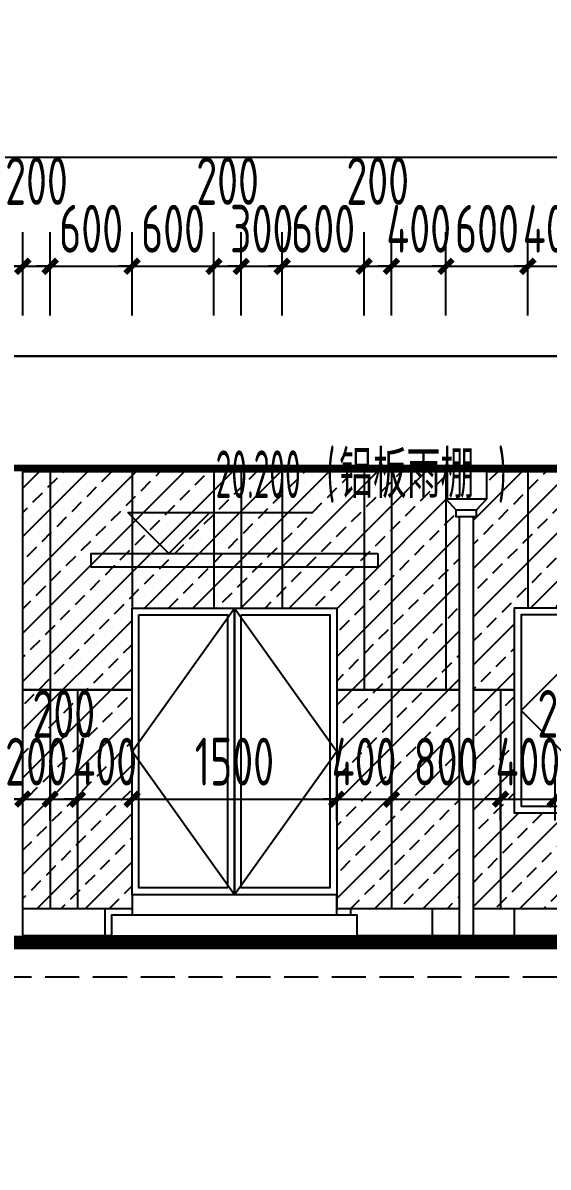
# Model space of a CAD drawing. Extents: x -863035 to 270371, y -8918 to 240488.
# Drawn here: x -250483 to -246634, y 137954 to 146334 of the extents above; entities that cross this region are included whole.
import ezdxf

# ---------------------------------------------------------------- set-up
doc = ezdxf.new("R2010")
doc.units = 0
doc.header["$LTSCALE"] = 1000
doc.header["$MEASUREMENT"] = 0
doc.linetypes.add('109-34 轴网$0$L1$0$$AUDIT_BAD_LTYPE1', pattern=[0])
doc.linetypes.add('DASH', pattern=[0.35, 0.25, -0.1])
for name, color, linetype in [('01-标注_尺寸', 124, 'Continuous'), ('01-标注_标高', 200, 'Continuous'), ('02-TEXT_标注', 130, 'Continuous'), ('05-填充_156', 156, 'Continuous'), ('A-C_窗', 140, 'Continuous'), ('E-墙面分格', 146, 'Continuous'), ('E-立面轮廓', 241, 'Continuous'), ('E_STRM', 7, 'Continuous')]:
    doc.layers.add(name, color=color, linetype=linetype)
doc.layers.add('04-不打印_辅助线', color=165, linetype='Continuous', plot=False)
doc.styles.add('_TCH_DIM', font='ROS1', dxfattribs={"width": 0.75, "bigfont": 'JD'})
doc.styles.add('_TCH_DIM_T3', font='ROS1', dxfattribs={"width": 0.75, "bigfont": 'JD'})
doc.dimstyles.new('_TCH_ARCH&&100', dxfattribs={"dimtxt": 350, "dimasz": 100, "dimexe": 250, "dimexo": 300, "dimgap": 100, "dimtad": 1, "dimdec": 0, "dimzin": 0, "dimdsep": 46, "dimtxsty": '_TCH_DIM_T3', "dimblk": 'ARCHTICK', "dimcen": 0.09, "dimclrt": 7, "dimazin": 2, "dimtfac": 1, "dimtdec": 0, "dimtix": 1, "dimtmove": 2, "dimatfit": 3, "dimfxl": 0, "dimtolj": 1, "dimtzin": 0, "dimarcsym": 0})

# ---------------------------------------------------------------- blocks, each defined once
blk = doc.blocks.new('JDLKSAJDLAKSDOW')
at = {"layer": 'A-C_窗', "linetype": '109-34 轴网$0$L1$0$$AUDIT_BAD_LTYPE1'}
for points in [[(-318023.8, 268749.4), (-318823.8, 268749.4), (-318823.8, 267249.4), (-318023.8, 267249.4)], [(-318073.8, 268699.4), (-318773.8, 268699.4), (-318773.8, 267299.4), (-318073.8, 267299.4)]]:
    blk.add_lwpolyline(points, close=True, dxfattribs=at)
blk.add_lwpolyline([(-318023.8, 268749.4), (-318773.8, 267999.4), (-318023.8, 267249.4)], dxfattribs=at)
blk = doc.blocks.new('_ArchTick')
at = {"color": 0, "linetype": 'ByBlock', "const_width": 0.4}
blk.add_lwpolyline([(-0.5, -0.5), (0.5, 0.5)], dxfattribs=at)
blk = doc.blocks.new('*D348')
at = {"layer": '01-标注_尺寸', "color": 0, "lineweight": -2, "transparency": 16777216}
for p, q in [((-250782.6, 140493.3), (-250782.6, 140898.5)), ((-250482.6, 140493.3), (-250482.6, 140898.5)), ((-250782.6, 140648.5), (-250482.6, 140648.5))]:
    blk.add_line(p, q, dxfattribs=at)
at = {"layer": 'Defpoints', "color": 0, "transparency": 16777216}
for p in [(-250482.6, 140648.5), (-250782.6, 140193.3), (-250482.6, 140193.3)]:
    blk.add_point(p, dxfattribs=at)
at = {"layer": '01-标注_尺寸', "color": 0, "lineweight": -2, "transparency": 16777216, "xscale": 100, "yscale": 100, "zscale": 100, "rotation": 180}
blk.add_blockref('_ArchTick', (-250782.6, 140648.5), dxfattribs=at)
at = {"layer": '01-标注_尺寸', "color": 0, "lineweight": -2, "transparency": 16777216, "xscale": 100, "yscale": 100, "zscale": 100}
blk.add_blockref('_ArchTick', (-250482.6, 140648.5), dxfattribs=at)
at = {"layer": '01-标注_尺寸', "color": 7, "transparency": 16777216, "insert": (-251059.8, 140923.5), "char_height": 350, "attachment_point": 5, "style": '_TCH_DIM_T3'}
blk.add_mtext('\\A1;300', dxfattribs=at)
blk = doc.blocks.new('*D349')
at = {"layer": '01-标注_尺寸', "color": 0, "lineweight": -2, "transparency": 16777216}
for p, q in [((-250482.6, 140493.3), (-250482.6, 140898.5)), ((-250282.6, 140493.3), (-250282.6, 140898.5)), ((-250482.6, 140648.5), (-250582.6, 140648.5)), ((-250482.6, 140648.5), (-250282.6, 140648.5)), ((-250282.6, 140648.5), (-250182.6, 140648.5))]:
    blk.add_line(p, q, dxfattribs=at)
at = {"layer": 'Defpoints', "color": 0, "transparency": 16777216}
for p in [(-250282.6, 140648.5), (-250482.6, 140193.3), (-250282.6, 140193.3)]:
    blk.add_point(p, dxfattribs=at)
at = {"layer": '01-标注_尺寸', "color": 0, "lineweight": -2, "transparency": 16777216, "xscale": 100, "yscale": 100, "zscale": 100}
blk.add_blockref('_ArchTick', (-250482.6, 140648.5), dxfattribs=at)
at = {"layer": '01-标注_尺寸', "color": 0, "lineweight": -2, "transparency": 16777216, "xscale": 100, "yscale": 100, "zscale": 100, "rotation": 180}
blk.add_blockref('_ArchTick', (-250282.6, 140648.5), dxfattribs=at)
at = {"layer": '01-标注_尺寸', "color": 7, "transparency": 16777216, "insert": (-250382.6, 140923.5), "char_height": 350, "attachment_point": 5, "style": '_TCH_DIM_T3'}
blk.add_mtext('\\A1;200', dxfattribs=at)
blk = doc.blocks.new('*D350')
at = {"layer": '01-标注_尺寸', "color": 0, "lineweight": -2, "transparency": 16777216}
for p, q in [((-250282.6, 140493.3), (-250282.6, 140898.5)), ((-250082.6, 140493.3), (-250082.6, 140898.5)), ((-250282.6, 140648.5), (-250082.6, 140648.5))]:
    blk.add_line(p, q, dxfattribs=at)
at = {"layer": 'Defpoints', "color": 0, "transparency": 16777216}
for p in [(-250082.6, 140648.5), (-250282.6, 140193.3), (-250082.6, 140193.3)]:
    blk.add_point(p, dxfattribs=at)
at = {"layer": '01-标注_尺寸', "color": 0, "lineweight": -2, "transparency": 16777216, "xscale": 100, "yscale": 100, "zscale": 100, "rotation": 180}
blk.add_blockref('_ArchTick', (-250282.6, 140648.5), dxfattribs=at)
at = {"layer": '01-标注_尺寸', "color": 0, "lineweight": -2, "transparency": 16777216, "xscale": 100, "yscale": 100, "zscale": 100}
blk.add_blockref('_ArchTick', (-250082.6, 140648.5), dxfattribs=at)
at = {"layer": '01-标注_尺寸', "color": 7, "transparency": 16777216, "insert": (-250182.6, 141273.5), "char_height": 350, "attachment_point": 5, "style": '_TCH_DIM_T3'}
blk.add_mtext('\\A1;200', dxfattribs=at)
blk = doc.blocks.new('*D351')
at = {"layer": '01-标注_尺寸', "color": 0, "lineweight": -2, "transparency": 16777216}
for p, q in [((-250082.6, 140493.3), (-250082.6, 140898.5)), ((-249682.6, 140493.3), (-249682.6, 140898.5)), ((-250082.6, 140648.5), (-250182.6, 140648.5)), ((-250082.6, 140648.5), (-249682.6, 140648.5)), ((-249682.6, 140648.5), (-249582.6, 140648.5))]:
    blk.add_line(p, q, dxfattribs=at)
at = {"layer": 'Defpoints', "color": 0, "transparency": 16777216}
for p in [(-249682.6, 140648.5), (-250082.6, 140193.3), (-249682.6, 140193.3)]:
    blk.add_point(p, dxfattribs=at)
at = {"layer": '01-标注_尺寸', "color": 0, "lineweight": -2, "transparency": 16777216, "xscale": 100, "yscale": 100, "zscale": 100}
blk.add_blockref('_ArchTick', (-250082.6, 140648.5), dxfattribs=at)
at = {"layer": '01-标注_尺寸', "color": 0, "lineweight": -2, "transparency": 16777216, "xscale": 100, "yscale": 100, "zscale": 100, "rotation": 180}
blk.add_blockref('_ArchTick', (-249682.6, 140648.5), dxfattribs=at)
at = {"layer": '01-标注_尺寸', "color": 7, "transparency": 16777216, "insert": (-249882.6, 140923.5), "char_height": 350, "attachment_point": 5, "style": '_TCH_DIM_T3'}
blk.add_mtext('\\A1;400', dxfattribs=at)
blk = doc.blocks.new('*D352')
at = {"layer": '01-标注_尺寸', "color": 0, "lineweight": -2, "transparency": 16777216}
for p, q in [((-249682.6, 140493.3), (-249682.6, 140898.5)), ((-248182.6, 140493.3), (-248182.6, 140898.5)), ((-249682.6, 140648.5), (-248182.6, 140648.5))]:
    blk.add_line(p, q, dxfattribs=at)
at = {"layer": 'Defpoints', "color": 0, "transparency": 16777216}
for p in [(-248182.6, 140648.5), (-249682.6, 140193.3), (-248182.6, 140193.3)]:
    blk.add_point(p, dxfattribs=at)
at = {"layer": '01-标注_尺寸', "color": 0, "lineweight": -2, "transparency": 16777216, "xscale": 100, "yscale": 100, "zscale": 100, "rotation": 180}
blk.add_blockref('_ArchTick', (-249682.6, 140648.5), dxfattribs=at)
at = {"layer": '01-标注_尺寸', "color": 0, "lineweight": -2, "transparency": 16777216, "xscale": 100, "yscale": 100, "zscale": 100}
blk.add_blockref('_ArchTick', (-248182.6, 140648.5), dxfattribs=at)
at = {"layer": '01-标注_尺寸', "color": 7, "transparency": 16777216, "insert": (-248932.6, 140923.5), "char_height": 350, "attachment_point": 5, "style": '_TCH_DIM_T3'}
blk.add_mtext('\\A1;1500', dxfattribs=at)
blk = doc.blocks.new('*D353')
at = {"layer": '01-标注_尺寸', "color": 0, "lineweight": -2, "transparency": 16777216}
for p, q in [((-248182.6, 140493.3), (-248182.6, 140898.5)), ((-247782.6, 140493.3), (-247782.6, 140898.5)), ((-248182.6, 140648.5), (-248282.6, 140648.5)), ((-248182.6, 140648.5), (-247782.6, 140648.5)), ((-247782.6, 140648.5), (-247682.6, 140648.5))]:
    blk.add_line(p, q, dxfattribs=at)
at = {"layer": 'Defpoints', "color": 0, "transparency": 16777216}
for p in [(-247782.6, 140648.5), (-248182.6, 140193.3), (-247782.6, 140193.3)]:
    blk.add_point(p, dxfattribs=at)
at = {"layer": '01-标注_尺寸', "color": 0, "lineweight": -2, "transparency": 16777216, "xscale": 100, "yscale": 100, "zscale": 100}
blk.add_blockref('_ArchTick', (-248182.6, 140648.5), dxfattribs=at)
at = {"layer": '01-标注_尺寸', "color": 0, "lineweight": -2, "transparency": 16777216, "xscale": 100, "yscale": 100, "zscale": 100, "rotation": 180}
blk.add_blockref('_ArchTick', (-247782.6, 140648.5), dxfattribs=at)
at = {"layer": '01-标注_尺寸', "color": 7, "transparency": 16777216, "insert": (-247982.6, 140923.5), "char_height": 350, "attachment_point": 5, "style": '_TCH_DIM_T3'}
blk.add_mtext('\\A1;400', dxfattribs=at)
blk = doc.blocks.new('*D354')
at = {"layer": '01-标注_尺寸', "color": 0, "lineweight": -2, "transparency": 16777216}
for p, q in [((-247782.6, 140493.3), (-247782.6, 140898.5)), ((-246982.6, 140493.3), (-246982.6, 140898.5)), ((-247782.6, 140648.5), (-246982.6, 140648.5))]:
    blk.add_line(p, q, dxfattribs=at)
at = {"layer": 'Defpoints', "color": 0, "transparency": 16777216}
for p in [(-246982.6, 140648.5), (-247782.6, 140193.3), (-246982.6, 140193.3)]:
    blk.add_point(p, dxfattribs=at)
at = {"layer": '01-标注_尺寸', "color": 0, "lineweight": -2, "transparency": 16777216, "xscale": 100, "yscale": 100, "zscale": 100, "rotation": 180}
blk.add_blockref('_ArchTick', (-247782.6, 140648.5), dxfattribs=at)
at = {"layer": '01-标注_尺寸', "color": 0, "lineweight": -2, "transparency": 16777216, "xscale": 100, "yscale": 100, "zscale": 100}
blk.add_blockref('_ArchTick', (-246982.6, 140648.5), dxfattribs=at)
at = {"layer": '01-标注_尺寸', "color": 7, "transparency": 16777216, "insert": (-247382.6, 140923.5), "char_height": 350, "attachment_point": 5, "style": '_TCH_DIM_T3'}
blk.add_mtext('\\A1;800', dxfattribs=at)
blk = doc.blocks.new('*D355')
at = {"layer": '01-标注_尺寸', "color": 0, "lineweight": -2, "transparency": 16777216}
for p, q in [((-246982.6, 140493.3), (-246982.6, 140898.5)), ((-246582.6, 140493.3), (-246582.6, 140898.5)), ((-246982.6, 140648.5), (-247082.6, 140648.5)), ((-246982.6, 140648.5), (-246582.6, 140648.5)), ((-246582.6, 140648.5), (-246482.6, 140648.5))]:
    blk.add_line(p, q, dxfattribs=at)
at = {"layer": 'Defpoints', "color": 0, "transparency": 16777216}
for p in [(-246582.6, 140648.5), (-246982.6, 140193.3), (-246582.6, 140193.3)]:
    blk.add_point(p, dxfattribs=at)
at = {"layer": '01-标注_尺寸', "color": 0, "lineweight": -2, "transparency": 16777216, "xscale": 100, "yscale": 100, "zscale": 100}
blk.add_blockref('_ArchTick', (-246982.6, 140648.5), dxfattribs=at)
at = {"layer": '01-标注_尺寸', "color": 0, "lineweight": -2, "transparency": 16777216, "xscale": 100, "yscale": 100, "zscale": 100, "rotation": 180}
blk.add_blockref('_ArchTick', (-246582.6, 140648.5), dxfattribs=at)
at = {"layer": '01-标注_尺寸', "color": 7, "transparency": 16777216, "insert": (-246782.6, 140923.5), "char_height": 350, "attachment_point": 5, "style": '_TCH_DIM_T3'}
blk.add_mtext('\\A1;400', dxfattribs=at)
blk = doc.blocks.new('*D356')
at = {"layer": '01-标注_尺寸', "color": 0, "lineweight": -2, "transparency": 16777216}
for p, q in [((-246582.6, 140493.3), (-246582.6, 140898.5)), ((-246382.6, 140493.3), (-246382.6, 140898.5)), ((-246582.6, 140648.5), (-246382.6, 140648.5))]:
    blk.add_line(p, q, dxfattribs=at)
at = {"layer": 'Defpoints', "color": 0, "transparency": 16777216}
for p in [(-246382.6, 140648.5), (-246582.6, 140193.3), (-246382.6, 140193.3)]:
    blk.add_point(p, dxfattribs=at)
at = {"layer": '01-标注_尺寸', "color": 0, "lineweight": -2, "transparency": 16777216, "xscale": 100, "yscale": 100, "zscale": 100, "rotation": 180}
blk.add_blockref('_ArchTick', (-246582.6, 140648.5), dxfattribs=at)
at = {"layer": '01-标注_尺寸', "color": 0, "lineweight": -2, "transparency": 16777216, "xscale": 100, "yscale": 100, "zscale": 100}
blk.add_blockref('_ArchTick', (-246382.6, 140648.5), dxfattribs=at)
at = {"layer": '01-标注_尺寸', "color": 7, "transparency": 16777216, "insert": (-246482.6, 141273.5), "char_height": 350, "attachment_point": 5, "style": '_TCH_DIM_T3'}
blk.add_mtext('\\A1;200', dxfattribs=at)
blk = doc.blocks.new('*D462')
at = {"layer": '01-标注_尺寸', "color": 0, "lineweight": -2, "transparency": 16777216}
for p, q in [((-250782.6, 144189.9), (-250782.6, 144801.2)), ((-250482.6, 144189.9), (-250482.6, 144801.2)), ((-250782.6, 144551.2), (-250482.6, 144551.2))]:
    blk.add_line(p, q, dxfattribs=at)
at = {"layer": 'Defpoints', "color": 0, "transparency": 16777216}
for p in [(-250482.6, 144551.2), (-250782.6, 143889.9), (-250482.6, 143889.9)]:
    blk.add_point(p, dxfattribs=at)
at = {"layer": '01-标注_尺寸', "color": 0, "lineweight": -2, "transparency": 16777216, "xscale": 100, "yscale": 100, "zscale": 100, "rotation": 180}
blk.add_blockref('_ArchTick', (-250782.6, 144551.2), dxfattribs=at)
at = {"layer": '01-标注_尺寸', "color": 0, "lineweight": -2, "transparency": 16777216, "xscale": 100, "yscale": 100, "zscale": 100}
blk.add_blockref('_ArchTick', (-250482.6, 144551.2), dxfattribs=at)
at = {"layer": '01-标注_尺寸', "color": 7, "transparency": 16777216, "insert": (-251059.8, 144826.2), "char_height": 350, "attachment_point": 5, "style": '_TCH_DIM_T3'}
blk.add_mtext('\\A1;300', dxfattribs=at)
blk = doc.blocks.new('*D463')
at = {"layer": '01-标注_尺寸', "color": 0, "lineweight": -2, "transparency": 16777216}
for p, q in [((-250482.6, 144189.9), (-250482.6, 144801.2)), ((-250282.6, 144189.9), (-250282.6, 144801.2)), ((-250482.6, 144551.2), (-250582.6, 144551.2)), ((-250482.6, 144551.2), (-250282.6, 144551.2)), ((-250282.6, 144551.2), (-250182.6, 144551.2))]:
    blk.add_line(p, q, dxfattribs=at)
at = {"layer": 'Defpoints', "color": 0, "transparency": 16777216}
for p in [(-250282.6, 144551.2), (-250482.6, 143889.9), (-250282.6, 143889.9)]:
    blk.add_point(p, dxfattribs=at)
at = {"layer": '01-标注_尺寸', "color": 0, "lineweight": -2, "transparency": 16777216, "xscale": 100, "yscale": 100, "zscale": 100}
blk.add_blockref('_ArchTick', (-250482.6, 144551.2), dxfattribs=at)
at = {"layer": '01-标注_尺寸', "color": 0, "lineweight": -2, "transparency": 16777216, "xscale": 100, "yscale": 100, "zscale": 100, "rotation": 180}
blk.add_blockref('_ArchTick', (-250282.6, 144551.2), dxfattribs=at)
at = {"layer": '01-标注_尺寸', "color": 7, "transparency": 16777216, "insert": (-250382.6, 145176.2), "char_height": 350, "attachment_point": 5, "style": '_TCH_DIM_T3'}
blk.add_mtext('\\A1;200', dxfattribs=at)
blk = doc.blocks.new('*D464')
at = {"layer": '01-标注_尺寸', "color": 0, "lineweight": -2, "transparency": 16777216}
for p, q in [((-250282.6, 144189.9), (-250282.6, 144801.2)), ((-249682.6, 144189.9), (-249682.6, 144801.2)), ((-250282.6, 144551.2), (-250382.6, 144551.2)), ((-250282.6, 144551.2), (-249682.6, 144551.2)), ((-249682.6, 144551.2), (-249582.6, 144551.2))]:
    blk.add_line(p, q, dxfattribs=at)
at = {"layer": 'Defpoints', "color": 0, "transparency": 16777216}
for p in [(-249682.6, 144551.2), (-250282.6, 143889.9), (-249682.6, 143889.9)]:
    blk.add_point(p, dxfattribs=at)
at = {"layer": '01-标注_尺寸', "color": 0, "lineweight": -2, "transparency": 16777216, "xscale": 100, "yscale": 100, "zscale": 100}
blk.add_blockref('_ArchTick', (-250282.6, 144551.2), dxfattribs=at)
at = {"layer": '01-标注_尺寸', "color": 0, "lineweight": -2, "transparency": 16777216, "xscale": 100, "yscale": 100, "zscale": 100, "rotation": 180}
blk.add_blockref('_ArchTick', (-249682.6, 144551.2), dxfattribs=at)
at = {"layer": '01-标注_尺寸', "color": 7, "transparency": 16777216, "insert": (-249982.6, 144826.2), "char_height": 350, "attachment_point": 5, "style": '_TCH_DIM_T3'}
blk.add_mtext('\\A1;600', dxfattribs=at)
blk = doc.blocks.new('*D465')
at = {"layer": '01-标注_尺寸', "color": 0, "lineweight": -2, "transparency": 16777216}
for p, q in [((-249682.6, 144189.9), (-249682.6, 144801.2)), ((-249082.6, 144189.9), (-249082.6, 144801.2)), ((-249682.6, 144551.2), (-249782.6, 144551.2)), ((-249682.6, 144551.2), (-249082.6, 144551.2)), ((-249082.6, 144551.2), (-248982.6, 144551.2))]:
    blk.add_line(p, q, dxfattribs=at)
at = {"layer": 'Defpoints', "color": 0, "transparency": 16777216}
for p in [(-249082.6, 144551.2), (-249682.6, 143889.9), (-249082.6, 143889.9)]:
    blk.add_point(p, dxfattribs=at)
at = {"layer": '01-标注_尺寸', "color": 0, "lineweight": -2, "transparency": 16777216, "xscale": 100, "yscale": 100, "zscale": 100}
blk.add_blockref('_ArchTick', (-249682.6, 144551.2), dxfattribs=at)
at = {"layer": '01-标注_尺寸', "color": 0, "lineweight": -2, "transparency": 16777216, "xscale": 100, "yscale": 100, "zscale": 100, "rotation": 180}
blk.add_blockref('_ArchTick', (-249082.6, 144551.2), dxfattribs=at)
at = {"layer": '01-标注_尺寸', "color": 7, "transparency": 16777216, "insert": (-249382.6, 144826.2), "char_height": 350, "attachment_point": 5, "style": '_TCH_DIM_T3'}
blk.add_mtext('\\A1;600', dxfattribs=at)
blk = doc.blocks.new('*D466')
at = {"layer": '01-标注_尺寸', "color": 0, "lineweight": -2, "transparency": 16777216}
for p, q in [((-249082.6, 144189.9), (-249082.6, 144801.2)), ((-248882.6, 144189.9), (-248882.6, 144801.2)), ((-249082.6, 144551.2), (-248882.6, 144551.2))]:
    blk.add_line(p, q, dxfattribs=at)
at = {"layer": 'Defpoints', "color": 0, "transparency": 16777216}
for p in [(-248882.6, 144551.2), (-249082.6, 143889.9), (-248882.6, 143889.9)]:
    blk.add_point(p, dxfattribs=at)
at = {"layer": '01-标注_尺寸', "color": 0, "lineweight": -2, "transparency": 16777216, "xscale": 100, "yscale": 100, "zscale": 100, "rotation": 180}
blk.add_blockref('_ArchTick', (-249082.6, 144551.2), dxfattribs=at)
at = {"layer": '01-标注_尺寸', "color": 0, "lineweight": -2, "transparency": 16777216, "xscale": 100, "yscale": 100, "zscale": 100}
blk.add_blockref('_ArchTick', (-248882.6, 144551.2), dxfattribs=at)
at = {"layer": '01-标注_尺寸', "color": 7, "transparency": 16777216, "insert": (-248982.6, 145176.2), "char_height": 350, "attachment_point": 5, "style": '_TCH_DIM_T3'}
blk.add_mtext('\\A1;200', dxfattribs=at)
blk = doc.blocks.new('*D467')
at = {"layer": '01-标注_尺寸', "color": 0, "lineweight": -2, "transparency": 16777216}
for p, q in [((-248882.6, 144189.9), (-248882.6, 144801.2)), ((-248582.6, 144189.9), (-248582.6, 144801.2)), ((-248882.6, 144551.2), (-248982.6, 144551.2)), ((-248882.6, 144551.2), (-248582.6, 144551.2)), ((-248582.6, 144551.2), (-248482.6, 144551.2))]:
    blk.add_line(p, q, dxfattribs=at)
at = {"layer": 'Defpoints', "color": 0, "transparency": 16777216}
for p in [(-248582.6, 144551.2), (-248882.6, 143889.9), (-248582.6, 143889.9)]:
    blk.add_point(p, dxfattribs=at)
at = {"layer": '01-标注_尺寸', "color": 0, "lineweight": -2, "transparency": 16777216, "xscale": 100, "yscale": 100, "zscale": 100}
blk.add_blockref('_ArchTick', (-248882.6, 144551.2), dxfattribs=at)
at = {"layer": '01-标注_尺寸', "color": 0, "lineweight": -2, "transparency": 16777216, "xscale": 100, "yscale": 100, "zscale": 100, "rotation": 180}
blk.add_blockref('_ArchTick', (-248582.6, 144551.2), dxfattribs=at)
at = {"layer": '01-标注_尺寸', "color": 7, "transparency": 16777216, "insert": (-248732.6, 144826.2), "char_height": 350, "attachment_point": 5, "style": '_TCH_DIM_T3'}
blk.add_mtext('\\A1;300', dxfattribs=at)
blk = doc.blocks.new('*D468')
at = {"layer": '01-标注_尺寸', "color": 0, "lineweight": -2, "transparency": 16777216}
for p, q in [((-248582.6, 144189.9), (-248582.6, 144801.2)), ((-247982.6, 144189.9), (-247982.6, 144801.2)), ((-248582.6, 144551.2), (-248682.6, 144551.2)), ((-248582.6, 144551.2), (-247982.6, 144551.2)), ((-247982.6, 144551.2), (-247882.6, 144551.2))]:
    blk.add_line(p, q, dxfattribs=at)
at = {"layer": 'Defpoints', "color": 0, "transparency": 16777216}
for p in [(-247982.6, 144551.2), (-248582.6, 143889.9), (-247982.6, 143889.9)]:
    blk.add_point(p, dxfattribs=at)
at = {"layer": '01-标注_尺寸', "color": 0, "lineweight": -2, "transparency": 16777216, "xscale": 100, "yscale": 100, "zscale": 100}
blk.add_blockref('_ArchTick', (-248582.6, 144551.2), dxfattribs=at)
at = {"layer": '01-标注_尺寸', "color": 0, "lineweight": -2, "transparency": 16777216, "xscale": 100, "yscale": 100, "zscale": 100, "rotation": 180}
blk.add_blockref('_ArchTick', (-247982.6, 144551.2), dxfattribs=at)
at = {"layer": '01-标注_尺寸', "color": 7, "transparency": 16777216, "insert": (-248282.6, 144826.2), "char_height": 350, "attachment_point": 5, "style": '_TCH_DIM_T3'}
blk.add_mtext('\\A1;600', dxfattribs=at)
blk = doc.blocks.new('*D469')
at = {"layer": '01-标注_尺寸', "color": 0, "lineweight": -2, "transparency": 16777216}
for p, q in [((-247982.6, 144189.9), (-247982.6, 144801.2)), ((-247782.6, 144189.9), (-247782.6, 144801.2)), ((-247982.6, 144551.2), (-247782.6, 144551.2))]:
    blk.add_line(p, q, dxfattribs=at)
at = {"layer": 'Defpoints', "color": 0, "transparency": 16777216}
for p in [(-247782.6, 144551.2), (-247982.6, 143889.9), (-247782.6, 143889.9)]:
    blk.add_point(p, dxfattribs=at)
at = {"layer": '01-标注_尺寸', "color": 0, "lineweight": -2, "transparency": 16777216, "xscale": 100, "yscale": 100, "zscale": 100, "rotation": 180}
blk.add_blockref('_ArchTick', (-247982.6, 144551.2), dxfattribs=at)
at = {"layer": '01-标注_尺寸', "color": 0, "lineweight": -2, "transparency": 16777216, "xscale": 100, "yscale": 100, "zscale": 100}
blk.add_blockref('_ArchTick', (-247782.6, 144551.2), dxfattribs=at)
at = {"layer": '01-标注_尺寸', "color": 7, "transparency": 16777216, "insert": (-247882.6, 145176.2), "char_height": 350, "attachment_point": 5, "style": '_TCH_DIM_T3'}
blk.add_mtext('\\A1;200', dxfattribs=at)
blk = doc.blocks.new('*D470')
at = {"layer": '01-标注_尺寸', "color": 0, "lineweight": -2, "transparency": 16777216}
for p, q in [((-247782.6, 144189.9), (-247782.6, 144801.2)), ((-247382.6, 144189.9), (-247382.6, 144801.2)), ((-247782.6, 144551.2), (-247882.6, 144551.2)), ((-247782.6, 144551.2), (-247382.6, 144551.2)), ((-247382.6, 144551.2), (-247282.6, 144551.2))]:
    blk.add_line(p, q, dxfattribs=at)
at = {"layer": 'Defpoints', "color": 0, "transparency": 16777216}
for p in [(-247382.6, 144551.2), (-247782.6, 143889.9), (-247382.6, 143889.9)]:
    blk.add_point(p, dxfattribs=at)
at = {"layer": '01-标注_尺寸', "color": 0, "lineweight": -2, "transparency": 16777216, "xscale": 100, "yscale": 100, "zscale": 100}
blk.add_blockref('_ArchTick', (-247782.6, 144551.2), dxfattribs=at)
at = {"layer": '01-标注_尺寸', "color": 0, "lineweight": -2, "transparency": 16777216, "xscale": 100, "yscale": 100, "zscale": 100, "rotation": 180}
blk.add_blockref('_ArchTick', (-247382.6, 144551.2), dxfattribs=at)
at = {"layer": '01-标注_尺寸', "color": 7, "transparency": 16777216, "insert": (-247582.6, 144826.2), "char_height": 350, "attachment_point": 5, "style": '_TCH_DIM_T3'}
blk.add_mtext('\\A1;400', dxfattribs=at)
blk = doc.blocks.new('*D471')
at = {"layer": '01-标注_尺寸', "color": 0, "lineweight": -2, "transparency": 16777216}
for p, q in [((-247382.6, 144189.9), (-247382.6, 144801.2)), ((-246782.6, 144189.9), (-246782.6, 144801.2)), ((-247382.6, 144551.2), (-247482.6, 144551.2)), ((-247382.6, 144551.2), (-246782.6, 144551.2)), ((-246782.6, 144551.2), (-246682.6, 144551.2))]:
    blk.add_line(p, q, dxfattribs=at)
at = {"layer": 'Defpoints', "color": 0, "transparency": 16777216}
for p in [(-246782.6, 144551.2), (-247382.6, 143889.9), (-246782.6, 143889.9)]:
    blk.add_point(p, dxfattribs=at)
at = {"layer": '01-标注_尺寸', "color": 0, "lineweight": -2, "transparency": 16777216, "xscale": 100, "yscale": 100, "zscale": 100}
blk.add_blockref('_ArchTick', (-247382.6, 144551.2), dxfattribs=at)
at = {"layer": '01-标注_尺寸', "color": 0, "lineweight": -2, "transparency": 16777216, "xscale": 100, "yscale": 100, "zscale": 100, "rotation": 180}
blk.add_blockref('_ArchTick', (-246782.6, 144551.2), dxfattribs=at)
at = {"layer": '01-标注_尺寸', "color": 7, "transparency": 16777216, "insert": (-247082.6, 144826.2), "char_height": 350, "attachment_point": 5, "style": '_TCH_DIM_T3'}
blk.add_mtext('\\A1;600', dxfattribs=at)
blk = doc.blocks.new('*D472')
at = {"layer": '01-标注_尺寸', "color": 0, "lineweight": -2, "transparency": 16777216}
for p, q in [((-246782.6, 144189.9), (-246782.6, 144801.2)), ((-246382.6, 144189.9), (-246382.6, 144801.2)), ((-246782.6, 144551.2), (-246882.6, 144551.2)), ((-246782.6, 144551.2), (-246382.6, 144551.2)), ((-246382.6, 144551.2), (-246282.6, 144551.2))]:
    blk.add_line(p, q, dxfattribs=at)
at = {"layer": 'Defpoints', "color": 0, "transparency": 16777216}
for p in [(-246382.6, 144551.2), (-246782.6, 143889.9), (-246382.6, 143889.9)]:
    blk.add_point(p, dxfattribs=at)
at = {"layer": '01-标注_尺寸', "color": 0, "lineweight": -2, "transparency": 16777216, "xscale": 100, "yscale": 100, "zscale": 100}
blk.add_blockref('_ArchTick', (-246782.6, 144551.2), dxfattribs=at)
at = {"layer": '01-标注_尺寸', "color": 0, "lineweight": -2, "transparency": 16777216, "xscale": 100, "yscale": 100, "zscale": 100, "rotation": 180}
blk.add_blockref('_ArchTick', (-246382.6, 144551.2), dxfattribs=at)
at = {"layer": '01-标注_尺寸', "color": 7, "transparency": 16777216, "insert": (-246582.6, 144826.2), "char_height": 350, "attachment_point": 5, "style": '_TCH_DIM_T3'}
blk.add_mtext('\\A1;400', dxfattribs=at)
blk = doc.blocks.new('*D508')
at = {"layer": '01-标注_尺寸', "color": 0, "lineweight": -2, "transparency": 16777216}
for p, q in [((-250782.6, 144676.2), (-250782.6, 145601.2)), ((-232382.6, 144676.2), (-232382.6, 145601.2)), ((-250782.6, 145351.2), (-232382.6, 145351.2))]:
    blk.add_line(p, q, dxfattribs=at)
at = {"layer": 'Defpoints', "color": 0, "transparency": 16777216}
for p in [(-232382.6, 145351.2), (-250782.6, 144376.2), (-232382.6, 144376.2)]:
    blk.add_point(p, dxfattribs=at)
at = {"layer": '01-标注_尺寸', "color": 0, "lineweight": -2, "transparency": 16777216, "xscale": 100, "yscale": 100, "zscale": 100, "rotation": 180}
blk.add_blockref('_ArchTick', (-250782.6, 145351.2), dxfattribs=at)
at = {"layer": '01-标注_尺寸', "color": 0, "lineweight": -2, "transparency": 16777216, "xscale": 100, "yscale": 100, "zscale": 100}
blk.add_blockref('_ArchTick', (-232382.6, 145351.2), dxfattribs=at)
at = {"layer": '01-标注_尺寸', "color": 7, "transparency": 16777216, "insert": (-241582.6, 145626.2), "char_height": 350, "attachment_point": 5, "style": '_TCH_DIM_T3'}
blk.add_mtext('\\A1;18400', dxfattribs=at)
blk = doc.blocks.new('_RAINH')
blk.add_lwpolyline([(-150, 0), (-150, -200), (150, -200), (150, 0)], close=True)
for points in [[(-150, -200), (-75, -280), (75, -280), (150, -200)], [(-75, -280), (-75, -330), (75, -330), (75, -280)]]:
    blk.add_lwpolyline(points)

msp = doc.modelspace()

# ---------------------------------------------------------------- hatches: boundary and pattern name
at = {"layer": '05-填充_156'}
h = msp.add_hatch(dxfattribs=at)
h.set_pattern_fill('天然石材', color=256, scale=50)
h.set_pattern_definition([(45, (-225091.13, -108161.78), (-176.77677, 176.77677), []), (45, (-225004.2, -108251.54), (-176.77677, 176.77677), [98.68425, -56.391])])
h.paths.add_polyline_path([(-249682.6, 139848.5), (-249682.6, 142048.5), (-248182.6, 142048.5), (-248182.6, 139848.5), (-245182.6, 139848.5), (-245182.6, 143048.5), (-250482.6, 143048.5), (-250482.6, 139848.5)])
h.paths.add_polyline_path([(-246882.6, 142048.5), (-246082.6, 142048.5), (-246082.6, 140548.5), (-246882.6, 140548.5)])

# ---------------------------------------------------------------- linework, layer by layer
at = {"layer": '01-标注_标高'}
for p, q in [((-249413.7, 142448.5), (-249713.7, 142748.5)), ((-249713.7, 142748.5), (-248357.2, 142748.5)), ((-249413.7, 142448.5), (-249113.7, 142748.5))]:
    msp.add_line(p, q, dxfattribs=at)
at = {"layer": '04-不打印_辅助线'}
for points in [[(-230015.6, 171174.5), (-255645.6, 171174.5), (-255645.6, 143892.3), (-230015.6, 143892.3)], [(-230015.6, 143892.3), (-255645.6, 143892.3), (-255645.6, 116752.5), (-230015.6, 116752.5)]]:
    msp.add_lwpolyline(points, close=True, dxfattribs=at)
at = {"layer": 'A-C_窗', "linetype": '109-34 轴网$0$L1$0$$AUDIT_BAD_LTYPE1'}
msp.add_line((-250482.6, 139848.5), (-245182.6, 139848.5), dxfattribs=at)
at = {"layer": 'A-C_窗', "linetype": 'DASH'}
msp.add_line((-251369.1, 139348.5), (-231833.6, 139348.5), dxfattribs=at)
at = {"layer": 'A-C_窗'}
msp.add_lwpolyline([(-250482.6, 143048.5), (-245182.6, 143048.5), (-245182.6, 139648.5), (-250482.6, 139648.5)], close=True, dxfattribs=at)
at = {"layer": 'A-C_窗', "linetype": '109-34 轴网$0$L1$0$$AUDIT_BAD_LTYPE1'}
msp.add_lwpolyline([(-247882.3, 142448.5), (-247882.3, 142348.5), (-249982.9, 142348.5), (-249982.9, 142448.5)], close=True, dxfattribs=at)
at = {"layer": 'E-墙面分格'}
for p, q in [((-250282.6, 143048.5), (-250282.6, 141448.5)), ((-249682.6, 143048.5), (-249682.6, 141448.5)), ((-249082.6, 143048.5), (-249082.6, 141448.5)), ((-248882.6, 143048.5), (-248882.6, 141448.5)), ((-248582.6, 143048.5), (-248582.6, 139848.5)), ((-247982.6, 143048.5), (-247982.6, 141448.5)), ((-247782.6, 143048.5), (-247782.6, 141448.5)), ((-247382.6, 143048.5), (-247382.6, 141448.5)), ((-246782.6, 143048.5), (-246782.6, 142048.5)), ((-250282.6, 141448.5), (-250282.6, 139848.5)), ((-250082.6, 141448.5), (-250082.6, 139848.5)), ((-249482.6, 141448.5), (-249482.6, 139848.5)), ((-248182.6, 141448.5), (-248182.6, 139848.5)), ((-247782.6, 141448.5), (-247782.6, 139848.5)), ((-246982.6, 141448.5), (-246982.6, 139848.5)), ((-249882.6, 139848.5), (-249882.6, 139648.5)), ((-249282.6, 139848.5), (-249282.6, 139648.5)), ((-248682.6, 139798.5), (-248682.6, 139648.5)), ((-248082.8, 139848.5), (-248082.8, 139648.5)), ((-247482.8, 139848.5), (-247482.8, 139648.5)), ((-246882.8, 139848.5), (-246882.8, 139648.5))]:
    msp.add_line(p, q, dxfattribs=at)
for points in [[(-250482.6, 141448.5), (-246882.6, 141448.5)], [(-246882.6, 141448.5), (-250482.6, 141448.5)]]:
    msp.add_lwpolyline(points, dxfattribs=at)
at = {"layer": 'E-立面轮廓'}
for points, const_width in [([(-250807.6, 139601.3), (-250807.6, 143073.5), (-245157.6, 143073.5), (-245157.6, 139601.3)], 50), ([(-251369.1, 139598.5), (-231833.6, 139598.5)], 100)]:
    msp.add_lwpolyline(points, dxfattribs=dict(at, const_width=const_width))

# ---------------------------------------------------------------- block references
msp.add_blockref('JDLKSAJDLAKSDOW', (71941.2, -126701))

# ---------------------------------------------------------------- texts
at = {"layer": '02-TEXT_标注', "style": '_TCH_DIM', "width": 0.5625}
for s, p in [('(', (-248257.2, 142853.5)), (')', (-247001.3, 142853.5)), ('20.200', (-249069.7, 142853.5))]:
    msp.add_text(s, height=350, dxfattribs=at).set_placement(p)

# ---------------------------------------------------------------- dimensions: what is measured, and where the dimension line sits
at = {"layer": '01-标注_尺寸'}
for p1, p2, distance, picture, middle in [((-250782.6, 144376.2), (-232382.6, 144376.2), 975, '*D508', (-241582.6, 145626.2)), ((-250282.6, 143889.9), (-249682.6, 143889.9), 661.3, '*D464', (-249982.6, 144826.2)), ((-249682.6, 143889.9), (-249082.6, 143889.9), 661.3, '*D465', (-249382.6, 144826.2)), ((-248882.6, 143889.9), (-248582.6, 143889.9), 661.3, '*D467', (-248732.6, 144826.2)), ((-248582.6, 143889.9), (-247982.6, 143889.9), 661.3, '*D468', (-248282.6, 144826.2)), ((-247782.6, 143889.9), (-247382.6, 143889.9), 661.3, '*D470', (-247582.6, 144826.2)), ((-247382.6, 143889.9), (-246782.6, 143889.9), 661.3, '*D471', (-247082.6, 144826.2)), ((-246782.6, 143889.9), (-246382.6, 143889.9), 661.3, '*D472', (-246582.6, 144826.2)), ((-250482.6, 140193.3), (-250282.6, 140193.3), 455.2, '*D349', (-250382.6, 140923.5))]:
    dim = msp.add_aligned_dim(p1=p1, p2=p2, distance=distance, dimstyle='_TCH_ARCH&&100', dxfattribs=at)
    dim.commit()
    dim.dimension.update_dxf_attribs({"geometry": picture, "text_midpoint": middle})
for base, p1, p2, picture, middle in [((-250282.6, 144551.2), (-250482.6, 143889.9), (-250282.6, 143889.9), '*D463', (-250382.6, 145176.2)), ((-248882.6, 144551.2), (-249082.6, 143889.9), (-248882.6, 143889.9), '*D466', (-248982.6, 145176.2)), ((-247782.6, 144551.2), (-247982.6, 143889.9), (-247782.6, 143889.9), '*D469', (-247882.6, 145176.2)), ((-250482.6, 144551.2), (-250782.6, 143889.9), (-250482.6, 143889.9), '*D462', (-251059.8, 144826.2)), ((-246382.6, 140648.5), (-246582.6, 140193.3), (-246382.6, 140193.3), '*D356', (-246482.6, 141273.5)), ((-250482.6, 140648.5), (-250782.6, 140193.3), (-250482.6, 140193.3), '*D348', (-251059.8, 140923.5))]:
    dim = msp.add_linear_dim(base=base, p1=p1, p2=p2, angle=0, dimstyle='_TCH_ARCH&&100', dxfattribs=at)
    dim.commit()
    dim.dimension.update_dxf_attribs({"geometry": picture, "text_midpoint": middle, "dimtype": 161})

# ---------------------------------------------------------------- next in the draw order: wipeouts: each hides what was drawn before it
for points, layer in [([(-249832.9, 139648.5), (-248032.5, 139648.5), (-248032.5, 139798.5), (-248182.6, 139798.5), (-248182.6, 142048.5), (-249682.6, 142048.5), (-249682.6, 139798.5), (-249832.9, 139798.5)], '04-不打印_辅助线'), ([(-247184.4, 142718.5), (-247184.4, 139648.5), (-247284.4, 139648.5), (-247284.4, 142718.5), (-247309.4, 142718.5), (-247309.4, 142768.5), (-247384.4, 142848.5), (-247384.4, 143048.5), (-247084.4, 143048.5), (-247084.4, 142848.5), (-247159.4, 142768.5), (-247159.4, 142718.5)], 'E_STRM')]:
    msp.add_wipeout(points).dxf.layer = layer

# ---------------------------------------------------------------- next in the draw order: linework, layer by layer
at = {"layer": 'A-C_窗', "linetype": '109-34 轴网$0$L1$0$$AUDIT_BAD_LTYPE1'}
for points in [[(-248932.6, 142048.5), (-248182.6, 140998.5), (-248932.6, 139948.5), (-249682.6, 140998.5), (-248932.6, 142048.5), (-248932.6, 139948.5)], [(-248182.6, 139798.5), (-248182.6, 139948.5), (-249682.6, 139948.5), (-249682.6, 139798.5)]]:
    msp.add_lwpolyline(points, dxfattribs=at)
for points in [[(-249682.6, 142048.5), (-248932.6, 142048.5), (-248932.6, 139948.5), (-249682.6, 139948.5)], [(-248932.6, 142048.5), (-248182.6, 142048.5), (-248182.6, 139948.5), (-248932.6, 139948.5)], [(-249632.6, 141998.5), (-248982.6, 141998.5), (-248982.6, 139998.5), (-249632.6, 139998.5)], [(-248882.6, 141998.5), (-248232.6, 141998.5), (-248232.6, 139998.5), (-248882.6, 139998.5)]]:
    msp.add_lwpolyline(points, close=True, dxfattribs=at)
at = {"layer": 'A-C_窗'}
msp.add_lwpolyline([(-248032.5, 139648.5), (-248032.5, 139798.5), (-249832.9, 139798.5), (-249832.9, 139648.5), (-248032.5, 139648.5)], dxfattribs=at)
at = {"layer": 'E_STRM'}
for p, q in [((-247284.4, 139648.5), (-247284.4, 142718.5)), ((-247184.4, 142718.5), (-247184.4, 139648.5)), ((-247184.4, 139648.5), (-247284.4, 139648.5))]:
    msp.add_line(p, q, dxfattribs=at)

# ---------------------------------------------------------------- next in the draw order: block references
msp.add_blockref('_RAINH', (-247234.4, 143048.5), dxfattribs=at)

# ---------------------------------------------------------------- next in the draw order: texts
at = {"layer": '02-TEXT_标注', "style": '_TCH_DIM', "width": 0.75}
msp.add_text('铝板雨棚', height=347.29, dxfattribs=at).set_placement((-248165.3, 142853.5))

# ---------------------------------------------------------------- next in the draw order: dimensions: what is measured, and where the dimension line sits
at = {"layer": '01-标注_尺寸'}
dim = msp.add_linear_dim(base=(-250082.6, 140648.5), p1=(-250282.6, 140193.3), p2=(-250082.6, 140193.3), angle=0, dimstyle='_TCH_ARCH&&100', dxfattribs=at)
dim.commit()
dim.dimension.update_dxf_attribs({"geometry": '*D350', "text_midpoint": (-250182.6, 141273.5), "dimtype": 161})
for p1, p2, picture, middle in [((-250082.6, 140193.3), (-249682.6, 140193.3), '*D351', (-249882.6, 140923.5)), ((-249682.6, 140193.3), (-248182.6, 140193.3), '*D352', (-248932.6, 140923.5)), ((-248182.6, 140193.3), (-247782.6, 140193.3), '*D353', (-247982.6, 140923.5)), ((-247782.6, 140193.3), (-246982.6, 140193.3), '*D354', (-247382.6, 140923.5)), ((-246982.6, 140193.3), (-246582.6, 140193.3), '*D355', (-246782.6, 140923.5))]:
    dim = msp.add_aligned_dim(p1=p1, p2=p2, distance=455.2, dimstyle='_TCH_ARCH&&100', dxfattribs=at)
    dim.commit()
    dim.dimension.update_dxf_attribs({"geometry": picture, "text_midpoint": middle})

doc.saveas('drawing.dxf')
